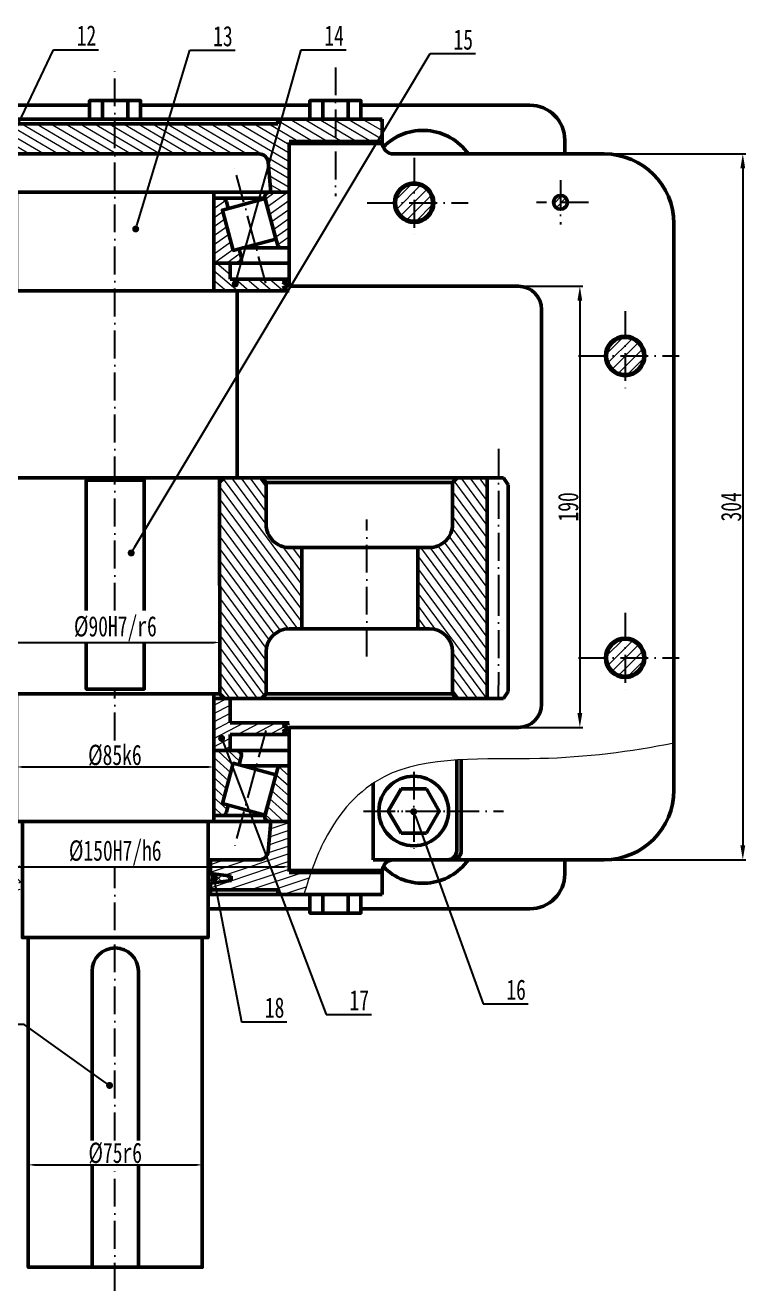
# Model space of a CAD drawing. Header units: millimetres. Extents: x -421 to 1277, y -203 to 960.
# Drawn here: x 174 to 485, y -203 to 342 of the extents above; entities that cross this region are included whole.
import ezdxf
from ezdxf import colors
from ezdxf.entities.mleader import LeaderData, LeaderLine
from ezdxf.math import Vec2, Vec3

# ---------------------------------------------------------------- set-up
doc = ezdxf.new("R2010")
doc.units = ezdxf.units.MM
doc.linetypes.add('ACAD_ISO10W100', pattern=[18, 12, -3, 0, -3])
doc.layers.add('center line', color=7, linetype='ACAD_ISO10W100')
for name, color, linetype, lineweight in [('label', 7, 'Continuous', 18), ('normal', 7, 'Continuous', 18), ('outline', 7, 'Continuous', 50), ('SOLID', 7, 'Continuous', 100)]:
    doc.layers.add(name, color=color, linetype=linetype, lineweight=lineweight)
doc.styles.get("Standard").update_dxf_attribs({"font": '', "width": 0.707})
doc.styles.get('Standard').set_extended_font_data('SimSun')
doc.dimstyles.new('ISO-25', dxfattribs={"dimtxt": 2.5, "dimasz": 2.5, "dimexe": 1.25, "dimexo": 0.625, "dimtad": 1, "dimtxsty": 'Standard', "dimcen": 2.5, "dimadec": 0, "dimazin": 0, "dimtfac": 1, "dimtmove": 0, "dimatfit": 3, "dimfxl": 1, "dimarcsym": 0})

# ---------------------------------------------------------------- blocks, each defined once
blk = doc.blocks.new('_Dot')
at = {"color": 0, "linetype": 'ByBlock', "lineweight": -2}
blk.add_line((-0.5, 0), (-1, 0), dxfattribs=at)
at = {"color": 0, "linetype": 'ByBlock', "const_width": 0.5}
blk.add_lwpolyline([(-0.25, 0, 1), (0.25, 0, 1)], format="xyb", close=True, dxfattribs=at)
blk = doc.blocks.new('*D17')
at = {"layer": 'Defpoints', "color": 0, "transparency": 16777216}
for p in [(137.96, -0.5), (287.96, -0.5), (287.96, -20.02)]:
    blk.add_point(p, dxfattribs=at)
at = {"layer": 'label', "color": 0, "lineweight": -2, "transparency": 16777216}
for p, q in [((137.96, -1.12), (137.96, -21.27)), ((287.96, -1.12), (287.96, -21.27)), ((140.46, -20.02), (285.46, -20.02))]:
    blk.add_line(p, q, dxfattribs=at)
at = {"layer": 'label', "color": 0, "transparency": 16777216}
for points in [[(140.46, -19.6), (140.46, -20.44), (137.96, -20.02)], [(285.46, -19.6), (285.46, -20.44), (287.96, -20.02)]]:
    blk.add_solid(points, dxfattribs=at)
at = {"layer": 'label', "color": 0, "transparency": 16777216, "insert": (212.96, -14.1), "char_height": 8.75, "attachment_point": 5}
blk.add_mtext('%%c150H7/h6', dxfattribs=at)
blk = doc.blocks.new('*D18')
at = {"layer": 'Defpoints', "color": 0, "transparency": 16777216}
for p in [(170.46, 30), (255.46, 30), (255.46, 22.97)]:
    blk.add_point(p, dxfattribs=at)
at = {"layer": 'label', "color": 0, "lineweight": -2, "transparency": 16777216}
for p, q in [((170.46, 29.38), (170.46, 21.72)), ((255.46, 29.38), (255.46, 21.72)), ((172.96, 22.97), (252.96, 22.97))]:
    blk.add_line(p, q, dxfattribs=at)
at = {"layer": 'label', "color": 0, "transparency": 16777216}
for points in [[(172.96, 23.38), (172.96, 22.55), (170.46, 22.97)], [(252.96, 23.38), (252.96, 22.55), (255.46, 22.97)]]:
    blk.add_solid(points, dxfattribs=at)
at = {"layer": 'label', "color": 0, "transparency": 16777216, "insert": (212.82, 27.97), "char_height": 8.75, "attachment_point": 5}
blk.add_mtext('%%c85k6', dxfattribs=at)
blk = doc.blocks.new('*D19')
at = {"layer": 'Defpoints', "color": 0, "transparency": 16777216}
for p in [(258, 76.58), (168.04, 54.51), (258, 54.59)]:
    blk.add_point(p, dxfattribs=at)
at = {"layer": 'label', "color": 0, "lineweight": -2, "transparency": 16777216}
for p, q in [((168.04, 55.13), (168.04, 77.83)), ((170.54, 76.58), (255.5, 76.58)), ((258, 55.21), (258, 77.83))]:
    blk.add_line(p, q, dxfattribs=at)
at = {"layer": 'label', "color": 0, "transparency": 16777216}
for points in [[(170.54, 77), (170.54, 76.16), (168.04, 76.58)], [(255.5, 77), (255.5, 76.16), (258, 76.58)]]:
    blk.add_solid(points, dxfattribs=at)
at = {"layer": 'label', "color": 0, "transparency": 16777216, "insert": (213.02, 82.5), "char_height": 8.75, "attachment_point": 5}
blk.add_mtext('%%c90H7/r6', dxfattribs=at)
blk = doc.blocks.new('*D28')
at = {"layer": 'Defpoints', "color": 0, "transparency": 16777216}
for p in [(250.46, -148.42), (175.46, -192.5), (250.46, -192.5)]:
    blk.add_point(p, dxfattribs=at)
at = {"layer": 'label', "color": 0, "lineweight": -2, "transparency": 16777216}
for p, q in [((175.46, -191.88), (175.46, -147.17)), ((177.96, -148.42), (247.96, -148.42)), ((250.46, -191.88), (250.46, -147.17))]:
    blk.add_line(p, q, dxfattribs=at)
at = {"layer": 'label', "color": 0, "transparency": 16777216}
for points in [[(177.96, -148), (177.96, -148.83), (175.46, -148.42)], [(247.96, -148), (247.96, -148.83), (250.46, -148.42)]]:
    blk.add_solid(points, dxfattribs=at)
at = {"layer": 'label', "color": 0, "transparency": 16777216, "insert": (212.96, -143.42), "char_height": 8.75, "attachment_point": 5}
blk.add_mtext('%%c75r6', dxfattribs=at)
blk = doc.blocks.new('*D42')
at = {"layer": 'Defpoints', "color": 0, "transparency": 16777216}
for p in [(387.1, 229.99), (386.64, 40), (413.13, 40)]:
    blk.add_point(p, dxfattribs=at)
at = {"layer": 'label', "color": 0, "lineweight": -2, "transparency": 16777216}
for p, q in [((387.73, 229.99), (414.38, 229.99)), ((413.13, 223.74), (413.13, 46.25)), ((387.26, 40), (414.38, 40))]:
    blk.add_line(p, q, dxfattribs=at)
at = {"layer": 'label', "color": 0, "transparency": 16777216}
for points in [[(412.09, 223.74), (414.17, 223.74), (413.13, 229.99)], [(412.09, 46.25), (414.17, 46.25), (413.13, 40)]]:
    blk.add_solid(points, dxfattribs=at)
at = {"layer": 'label', "color": 0, "transparency": 16777216, "insert": (408.13, 134.99), "char_height": 8.75, "attachment_point": 5, "rotation": 90}
blk.add_mtext('190', dxfattribs=at)
blk = doc.blocks.new('*D45')
at = {"layer": 'Defpoints', "color": 0, "transparency": 16777216}
for p in [(423.64, 287), (423.64, -17), (483.33, -17)]:
    blk.add_point(p, dxfattribs=at)
at = {"layer": 'label', "color": 0, "lineweight": -2, "transparency": 16777216}
for p, q in [((424.26, 287), (484.58, 287)), ((483.33, 280.75), (483.33, -10.75)), ((424.26, -17), (484.58, -17))]:
    blk.add_line(p, q, dxfattribs=at)
at = {"layer": 'label', "color": 0, "transparency": 16777216}
for points in [[(482.29, 280.75), (484.37, 280.75), (483.33, 287)], [(482.29, -10.75), (484.37, -10.75), (483.33, -17)]]:
    blk.add_solid(points, dxfattribs=at)
at = {"layer": 'label', "color": 0, "transparency": 16777216, "insert": (478.33, 135), "char_height": 8.75, "attachment_point": 5, "rotation": 90}
blk.add_mtext('304', dxfattribs=at)

msp = doc.modelspace()

# ---------------------------------------------------------------- hatches: boundary and pattern name
at = {"layer": 'label', "transparency": 33554687}
h = msp.add_hatch(dxfattribs=at)
h.set_pattern_fill('ANSI31', color=256)
h.set_pattern_definition([(45, (212.8208, 730), (-2.245064, 2.245064), [])])
h.paths.add_polyline_path([(-246.593, 12), (-246.593, 4), (-238.593, 4, 0.4142136)])
h.paths.add_polyline_path([(-238.593, 4), (-246.593, 4), (-246.593, -4, 0.4142136)])
h.paths.add_polyline_path([(-246.593, 4), (-254.593, 4, 0.4142136), (-246.593, -4)])
h.paths.add_polyline_path([(-246.593, 12, 0.0150336), (-247.074, 11.986), (-254.593, 4.028, 0.0008863), (-254.593, 4), (-246.593, 4)])
h.paths.add_polyline_path([(-247.074, 11.986, 0.3956841), (-254.593, 4.028)], flags=17)
h.paths.add_polyline_path([(-83.25, 4), (-91.25, 4), (-91.25, -4, 0.4142136)])
h.paths.add_polyline_path([(-91.25, 12), (-91.25, 4), (-83.25, 4, 0.4142136)])
h.paths.add_polyline_path([(-91.25, 12, 0.4142136), (-99.25, 4), (-91.25, 4)])
h.paths.add_polyline_path([(-91.25, 4), (-99.25, 4, 0.4142136), (-91.25, -4)])
h.paths.add_polyline_path([(91.495, 4), (83.495, 4), (83.495, -4, 0.4142136)])
h.paths.add_polyline_path([(83.495, 12), (83.495, 4), (91.495, 4, 0.4142136)])
h.paths.add_polyline_path([(83.495, 12, 0.4142136), (75.495, 4), (83.495, 4)])
h.paths.add_polyline_path([(83.495, 4), (75.495, 4, 0.4142136), (83.495, -4)])
h.paths.add_polyline_path([(440.64, 70), (432.64, 70), (432.64, 62, 0.4142136)])
h.paths.add_polyline_path([(432.64, 78), (432.64, 70), (440.64, 70, 0.4142136)])
h.paths.add_polyline_path([(432.64, 78, 0.4142136), (424.64, 70), (432.64, 70)])
h.paths.add_polyline_path([(432.64, 70), (424.64, 70, 0.4142136), (432.64, 62)])
h.paths.add_polyline_path([(432.64, 208), (432.64, 200), (440.64, 200, 0.4142136)])
h.paths.add_polyline_path([(440.64, 200), (432.64, 200), (432.64, 192, 0.4142136)])
h.paths.add_polyline_path([(432.64, 200), (424.64, 200, 0.4142136), (432.64, 192)])
h.paths.add_polyline_path([(432.64, 208, 0.4142136), (424.64, 200), (432.64, 200)])
h.paths.add_polyline_path([(349.701, 266), (341.701, 266), (341.701, 258, 0.4142136)])
h.paths.add_polyline_path([(341.701, 274), (341.701, 266), (349.701, 266, 0.4142136)])
h.paths.add_polyline_path([(341.701, 274, 0.4142136), (333.701, 266), (341.701, 266)])
h.paths.add_polyline_path([(341.701, 266), (333.701, 266, 0.4142136), (341.701, 258)])
h.paths.add_polyline_path([(91.495, 266), (83.495, 266), (83.495, 258, 0.4142136)])
h.paths.add_polyline_path([(83.495, 274), (83.495, 266), (91.495, 266, 0.4142136)])
h.paths.add_polyline_path([(83.495, 274, 0.4142136), (75.495, 266), (83.495, 266)])
h.paths.add_polyline_path([(83.495, 266), (75.495, 266, 0.4142136), (83.495, 258)])
h.paths.add_polyline_path([(-83.25, 266), (-91.25, 266), (-91.25, 258, 0.4142136)])
h.paths.add_polyline_path([(-91.25, 274), (-91.25, 266), (-83.25, 266, 0.4142136)])
h.paths.add_polyline_path([(-91.25, 274, 0.4142136), (-99.25, 266), (-91.25, 266)])
h.paths.add_polyline_path([(-91.25, 266), (-99.25, 266, 0.4142136), (-91.25, 258)])
h.paths.add_polyline_path([(-238.593, 266), (-246.593, 266), (-246.593, 258, 0.4142136)])
h.paths.add_polyline_path([(-246.593, 274), (-246.593, 266), (-238.593, 266, 0.4142136)])
h.paths.add_polyline_path([(-246.593, 274, 0.4142136), (-254.593, 266), (-246.593, 266)])
h.paths.add_polyline_path([(-246.593, 266), (-254.593, 266, 0.4142136), (-246.593, 258)])
h.paths.add_polyline_path([(-305.361, 200), (-313.361, 200), (-313.361, 192, 0.4142136)])
h.paths.add_polyline_path([(-313.361, 208), (-313.361, 200), (-305.361, 200, 0.4142136)])
h.paths.add_polyline_path([(-313.361, 208, 0.4142136), (-321.361, 200), (-313.361, 200)])
h.paths.add_polyline_path([(-313.361, 200), (-321.361, 200, 0.4142136), (-313.361, 192)])
h.paths.add_polyline_path([(-305.361, 70), (-313.361, 70), (-313.361, 62, 0.4142136)])
h.paths.add_polyline_path([(-313.361, 78), (-313.361, 70), (-305.361, 70, 0.4142136)])
h.paths.add_polyline_path([(-313.361, 78, 0.4142136), (-321.361, 70), (-313.361, 70)])
h.paths.add_polyline_path([(-313.361, 70), (-321.361, 70, 0.4142136), (-313.361, 62)])
h = msp.add_hatch(dxfattribs=at)
h.set_pattern_fill('ANSI31', color=256, scale=0.63)
h.set_pattern_definition([(45, (212.8208, 730), (-1.4143903, 1.4143903), [])])
h.paths.add_polyline_path([(404.794, 269.162), (404.794, 266.162), (407.794, 266.162, 0.4142136)])
h.paths.add_polyline_path([(404.794, 266.162), (401.794, 266.162, 0.4142136), (404.794, 263.162)])
h.paths.add_polyline_path([(407.794, 266.162), (404.794, 266.162), (404.794, 263.162, 0.4142136)])
h.paths.add_polyline_path([(404.794, 269.162, 0.4142136), (401.794, 266.162), (404.794, 266.162)])
h.paths.add_polyline_path([(-282.794, 3.838), (-285.794, 3.838), (-285.794, 0.838, 0.4142136)])
h.paths.add_polyline_path([(-285.794, 6.838, 0.4142136), (-288.794, 3.838), (-285.794, 3.838)])
h.paths.add_polyline_path([(-285.794, 6.838), (-285.794, 3.838), (-282.794, 3.838, 0.4142136)])
h.paths.add_polyline_path([(-285.794, 3.838), (-288.794, 3.838, 0.4142136), (-285.794, 0.838)])
at = {"layer": 'normal', "transparency": 33554687}
h = msp.add_hatch(dxfattribs=at)
h.set_pattern_fill('ANSI31', color=256, angle=190)
h.set_pattern_definition([(329.5116, (11.2814, 1021.42), (1.61088, 2.735999), [])])
h.paths.add_polyline_path([(142.96, 300), (142.96, 302), (97.96, 302), (97.96, 292), (137.96, 292), (137.96, 270.5), (145.96, 270.5), (147.094, 283.397, -0.3889743), (151.081, 287.047), (212.821, 287), (212.821, 300)])
h.paths.add_polyline_path([(212.821, 300), (212.821, 287), (212.96, 287), (274.838, 287.047, -0.3889743), (278.826, 283.397), (279.96, 270.5), (287.96, 270.5), (287.96, 292), (327.96, 292), (327.96, 302), (282.823, 302), (282.96, 300)])
h = msp.add_hatch(dxfattribs=at)
h.set_pattern_fill('ANSI38', color=256, angle=88)
h.set_pattern_definition([(133, (-334.5, 135), (-2.322048, -2.165345), []), (223, (-334.5, 135), (-2.478751, -6.652738), [7.9375, -4.7625])])
h.paths.add_polyline_path([(-194.861, 293.75), (-194.861, 295.75), (-200.861, 295.12), (-200.861, 290.35), (-194.861, 289.75)])
h.paths.add_polyline_path([(-148.861, 295.12), (-154.861, 295.75), (-154.861, 289.75), (-148.861, 290.35)])
h.paths.add_polyline_path([(172.96, -22.772), (162.96, -24), (162.96, -26), (172.96, -27.228)])
h.paths.add_polyline_path([(262.96, -24), (252.96, -22.772), (252.96, -27.228), (262.96, -26)])
h = msp.add_hatch(dxfattribs=at)
h.set_pattern_fill('ANSI31', color=256, angle=256)
h.set_pattern_definition([(35.5116, (11.2814, 1021.42), (-1.844255, 2.584443), [])])
h.paths.add_polyline_path([(255.182, 268), (258.9, 268, -0.3394543), (260.832, 266.518), (261.64, 263.5), (259.149, 262.833), (263.808, 245.446), (266.299, 246.114), (267.262, 242.518, -0.4931454), (265.331, 240), (255.182, 240)])
h.paths.add_polyline_path([(277.439, 267.982, -0.5429438), (279.684, 270.475), (279.682, 270.5), (287.682, 270.5), (287.682, 246.5), (284.73, 246.5, -0.3394543), (282.798, 247.982)])
h = msp.add_hatch(dxfattribs=at)
h.set_pattern_fill('ANSI31', color=256, angle=180)
h.set_pattern_definition([(319.5116, (11.2814, 1021.42), (2.061509, 2.414706), [])])
h.paths.add_polyline_path([(163.46, 233), (137.96, 233), (140.96, 231.75), (137.96, 230.5), (140.96, 229.25), (137.96, 228), (170.46, 228), (170.46, 240), (163.46, 240)])
h.paths.add_polyline_path([(262.46, 233), (262.46, 240), (255.46, 240), (255.46, 228), (287.959, 228), (284.96, 229.25), (287.96, 230.5), (284.96, 231.75), (287.96, 233)])
h = msp.add_hatch(dxfattribs=at)
h.set_pattern_fill('ANSI31', color=256, angle=167)
h.set_pattern_definition([(306.5116, (11.2814, 1021.42), (2.551863, 1.889079), [])])
h.paths.add_polyline_path([(132.615, 100), (132.615, 82.5), (137.96, 82.5, -0.4142136), (147.96, 72.5), (147.96, 54.499), (149.959, 52.5), (165.96, 52.5), (167.96, 54.5), (167.96, 100)])
h.paths.add_polyline_path([(147.96, 135), (147.96, 127.5, -0.414216), (137.96, 117.5), (132.615, 117.5), (132.615, 100), (167.96, 100), (167.96, 135)])
h.paths.add_polyline_path([(149.96, 147.5), (147.96, 145.5), (147.96, 135), (167.96, 135), (167.96, 145.5), (165.96, 147.5)])
h.paths.add_polyline_path([(67.615, 127.5), (67.615, 135), (52.704, 135), (52.704, 100), (82.615, 100), (82.615, 117.5), (77.615, 117.5, -0.4142136)])
h.paths.add_polyline_path([(52.704, 147.5), (52.704, 135), (67.615, 135), (67.615, 145.5), (65.615, 147.5)])
h.paths.add_polyline_path([(52.704, 100), (52.704, 52.5), (65.614, 52.5), (67.614, 54.5), (67.614, 72.5, -0.4142136), (77.614, 82.5), (82.615, 82.5), (82.615, 100)])
h.paths.add_polyline_path([(257.961, 100), (258.002, 54.458), (259.96, 52.5), (262.46, 52.5), (275.961, 52.5), (277.96, 54.499), (277.96, 72.5, -0.4142136), (287.96, 82.5), (293.305, 82.5), (293.305, 100)])
h.paths.add_polyline_path([(257.929, 135), (257.961, 100), (293.305, 100), (293.305, 117.5), (287.96, 117.5, -0.414216), (277.96, 127.5), (277.96, 135)])
h.paths.add_polyline_path([(259.96, 147.5), (257.92, 145.5), (257.929, 135), (277.96, 135), (277.96, 145.5), (275.96, 147.5)])
h.paths.add_polyline_path([(358.305, 135), (358.305, 127.5, -0.4142136), (348.305, 117.5), (343.305, 117.5), (343.305, 100), (373.216, 100), (373.216, 135)])
h.paths.add_polyline_path([(360.304, 147.5), (358.305, 145.5), (358.305, 135), (373.216, 135), (373.216, 147.5)])
h.paths.add_polyline_path([(343.305, 100), (343.305, 82.5), (348.305, 82.5, -0.4142136), (358.305, 72.5), (358.305, 54.5), (360.305, 52.5), (373.216, 52.5), (373.216, 100)])
h = msp.add_hatch(dxfattribs=at)
h.set_pattern_fill('ANSI31', color=256, angle=248)
h.set_pattern_definition([(27.5116, (11.2814, 1021.42), (-1.466622, 2.815962), [])])
h.paths.add_polyline_path([(262.46, 37), (287.959, 37), (284.96, 38.25), (287.96, 39.5), (284.96, 40.75), (287.96, 42), (262.46, 42), (262.46, 52.5), (255.46, 52.5), (255.46, 30), (262.46, 30)])
h.paths.add_polyline_path([(163.46, 37), (163.46, 30), (170.46, 30), (170.46, 52.5), (165.46, 52.5), (163.46, 52.5), (163.46, 42), (137.96, 42), (140.96, 40.75), (137.96, 39.5), (140.96, 38.25), (137.96, 37)])
h = msp.add_hatch(dxfattribs=at)
h.set_pattern_fill('ANSI31', color=256, angle=178)
h.set_pattern_definition([(317.5116, (11.2814, 1021.42), (2.144525, 2.34129), [])])
h.paths.add_polyline_path([(287.682, 23.5), (287.682, -0.5), (279.682, -0.5), (279.371, -0.5, -0.5311344), (277.515, 2.246), (277.501, 2.25), (282.16, 19.636), (282.798, 22.018, -0.3394543), (284.73, 23.5)])
h.paths.add_polyline_path([(260.182, 30), (265.331, 30, -0.4931454), (267.262, 27.482), (266.299, 23.886), (263.808, 24.554), (259.149, 7.167), (261.64, 6.5), (260.832, 3.482, -0.3394543), (258.9, 2), (255.182, 2), (255.182, 30)])
h = msp.add_hatch(dxfattribs=at)
h.set_pattern_fill('ANSI31', color=256, angle=239)
h.set_pattern_definition([(18.5116, (11.2814, 1021.42), (-1.008052, 3.010724), [])])
h.paths.add_polyline_path([(171.941, -30), (171.913, -27.099), (162.96, -26), (162.96, -24), (171.943, -22.897), (171.931, -17.002), (151.042, -17.042, -0.3858701), (147.054, -13.44), (145.76, -0.5), (137.96, -0.5), (137.96, -22), (97.96, -22), (97.96, -32), (142.96, -32), (142.96, -30)])
edge = h.paths.add_edge_path()
edge.add_line((294.21, -32), (294.818, -30.005))
edge.add_line((294.818, -30.005), (295.442, -28.008))
edge.add_line((295.442, -28.008), (296.082, -26.008))
edge.add_line((296.082, -26.008), (296.739, -24.005))
edge.add_line((296.739, -24.005), (297.414, -22))
edge.add_line((297.414, -22), (287.96, -22))
edge.add_line((287.96, -22), (287.96, -0.5))
edge.add_line((287.96, -0.5), (279.96, -0.5))
edge.add_line((279.96, -0.5), (278.826, -13.393))
edge.add_arc((274.842, -13.042), 4, 269.88896, 354.97576, ccw=False)
edge.add_line((274.834, -17.042), (253.989, -17.002))
edge.add_line((253.989, -17.002), (253.977, -22.897))
edge.add_line((253.977, -22.897), (262.96, -24))
edge.add_line((262.96, -24), (262.96, -26))
edge.add_line((262.96, -26), (254.007, -27.099))
edge.add_line((254.007, -27.099), (253.979, -30))
edge.add_line((253.979, -30), (282.96, -30))
edge.add_line((282.96, -30), (282.96, -32))
edge.add_line((282.96, -32), (294.21, -32))

# ---------------------------------------------------------------- linework, layer by layer
at = {"layer": 'center line'}
for p, q in [((212.821, 90.348), (212.821, 323.666)), ((307.821, 324.255), (307.821, 268.828)), ((341.701, 285.334), (341.701, 251.567)), ((277.845, 231.284), (264.083, 282.178)), ((404.794, 275.704), (404.794, 256.601)), ((321.562, 266), (364.954, 266)), ((416.846, 266.162), (394.382, 266.162)), ((432.64, 219.334), (432.64, 185.567)), ((412.501, 200), (455.892, 200)), ((378.077, 160), (378.077, 100)), ((321.338, 70.503), (321.338, 129.497)), ((432.64, 89.334), (432.64, 55.567)), ((412.501, 70), (455.892, 70)), ((212.821, 34.372), (212.821, 56.507)), ((277.845, 38.716), (264.083, -12.178)), ((341.562, 20.884), (341.562, -12.884)), ((319.866, 4), (363.258, 4)), ((321.562, 4), (380.298, 4)), ((212.821, -137.872), (212.821, -20.265)), ((212.821, -202.607), (212.821, -148.418))]:
    msp.add_line(p, q, dxfattribs=at)
msp.add_lwpolyline([(378.077, 100), (377.987, 52.5)], dxfattribs=at)
at = {"layer": 'normal'}
msp.add_open_spline([(453.638, 33.212), (434.981, 29.479), (392.952, 24.112), (332.562, 29.564), (303.958, -2.626), (296.651, -23.896), (294.21, -32)], degree=3, knots=[27.8520646, 27.8520646, 27.8520646, 27.8520646, 85.8185114, 155.0491738, 195.8599469, 221.2641824, 221.2641824, 221.2641824, 221.2641824], dxfattribs=at)
at = {"layer": 'outline'}
for p, q in [((129.069, 308), (201.921, 308)), ((223.861, 308), (296.851, 308)), ((318.791, 308), (391.64, 308)), ((142.96, 302), (282.823, 301.964)), ((142.96, 300), (282.96, 300)), ((327.96, 302), (282.823, 302)), ((282.96, 300), (282.823, 302)), ((327.96, 292), (327.96, 302)), ((322.96, 295), (322.96, 295)), ((287.96, 292), (327.96, 292)), ((406.64, 293), (406.64, 287)), ((151.081, 287.047), (212.96, 287)), ((274.838, 287.047), (212.96, 287)), ((332.96, 287), (423.638, 287)), ((279.96, 270.5), (278.826, 283.397)), ((277.434, 268), (255.182, 268)), ((287.96, 270.5), (255.46, 270.5)), ((282.798, 247.982), (277.434, 268)), ((287.96, 240), (287.96, 270.5)), ((261.64, 263.5), (260.832, 266.518)), ((453.638, 13), (453.638, 257)), ((267.262, 242.518), (266.299, 246.114)), ((287.682, 246.5), (267.741, 246.5)), ((255.46, 240), (287.96, 240)), ((262.46, 233), (262.46, 240)), ((287.96, 230), (287.96, 235)), ((287.96, 233), (262.46, 233)), ((287.96, 233), (284.96, 231.75)), ((284.96, 231.75), (287.96, 230.5)), ((287.96, 230.5), (284.96, 229.25)), ((284.96, 229.25), (287.959, 228)), ((255.46, 228), (287.96, 228)), ((257.92, 145.5), (259.96, 147.5)), ((380.216, 147.5), (259.96, 147.5)), ((277.96, 145.5), (275.96, 147.5)), ((358.305, 147.5), (358.305, 147.5)), ((358.305, 145.5), (360.305, 147.5)), ((373.216, 147.5), (373.216, 52.5)), ((380.216, 147.5), (382.216, 144.5)), ((277.96, 145.5), (277.96, 127.5)), ((277.96, 145.5), (358.305, 145.5)), ((358.305, 145.5), (358.305, 127.5)), ((382.216, 144.5), (382.216, 55.5)), ((287.96, 117.5), (348.305, 117.5)), ((293.305, 117.5), (293.305, 82.5)), ((343.305, 117.5), (343.305, 82.5)), ((287.96, 82.5), (348.305, 82.5)), ((277.96, 72.5), (277.96, 54.499)), ((358.305, 72.5), (358.305, 54.5)), ((380.216, 52.5), (382.216, 55.5)), ((262.46, 52.5), (255.46, 52.5)), ((259.96, 52.5), (257.96, 54.5)), ((262.46, 42), (262.46, 52.5)), ((277.96, 54.5), (275.96, 52.5)), ((277.96, 54.5), (358.305, 54.5)), ((358.305, 54.5), (360.305, 52.5)), ((287.96, 42), (262.46, 42)), ((287.96, 42), (284.96, 40.75)), ((284.96, 40.75), (287.96, 39.5)), ((287.96, 39.5), (284.96, 38.25)), ((284.96, 38.25), (287.959, 37)), ((287.96, 35), (287.96, 40)), ((262.46, 30), (262.46, 37)), ((262.46, 37), (287.96, 37)), ((287.96, 30), (255.46, 30)), ((255.46, 30), (287.96, 30)), ((267.262, 27.482), (266.299, 23.886)), ((287.96, -0.5), (287.96, 30)), ((287.682, 23.5), (267.741, 23.5)), ((282.798, 22.018), (277.434, 2)), ((360.061, 25.98), (360.061, -13)), ((362.061, -13), (362.061, 26.094)), ((324.064, 15.924), (324.064, -17)), ((336.077, 13.5), (330.593, 4)), ((347.047, 13.5), (336.077, 13.5)), ((352.532, 4), (347.047, 13.5)), ((261.64, 6.5), (260.832, 3.482)), ((277.434, 2), (255.182, 2)), ((330.593, 4), (336.077, -5.5)), ((347.047, -5.5), (352.532, 4)), ((255.46, -0.5), (287.96, -0.5)), ((279.96, -0.5), (278.826, -13.393)), ((336.077, -5.5), (347.047, -5.5)), ((274.834, -17.042), (252.96, -17)), ((253.977, -22.897), (253.989, -17.004)), ((324.064, -17), (423.638, -17)), ((406.64, -23.138), (406.64, -17.138)), ((262.96, -24), (252.96, -22.772)), ((262.96, -26), (252.96, -27.228)), ((253.96, -32), (254.007, -27.099)), ((262.96, -26), (262.96, -24)), ((287.96, -22), (327.96, -22)), ((327.96, -22), (327.96, -32)), ((327.96, -32), (252.96, -32)), ((252.96, -38.138), (296.851, -38.138)), ((318.791, -38.138), (391.64, -38.138))]:
    msp.add_line(p, q, dxfattribs=at)
at = {"layer": 'outline', "extrusion": (0, 0, -1)}
for p, q in [((287.96, 292), (287.96, 230)), ((287.96, 230), (386.64, 230)), ((396.64, 220), (396.64, 50)), ((386.64, 40), (287.96, 40)), ((287.96, 40), (287.96, -22))]:
    msp.add_line(p, q, dxfattribs=at)
at = {"layer": 'outline'}
for points in [[(201.921, 301.982), (223.861, 301.982), (223.861, 309.982), (201.921, 309.982)], [(207.406, 301.982), (218.376, 301.982), (218.376, 309.982), (207.406, 309.982)], [(296.851, 302), (318.791, 302), (318.791, 310), (296.851, 310)], [(302.336, 302), (313.306, 302), (313.306, 310), (302.336, 310)], [(282.16, 250.364), (277.501, 267.75), (259.149, 262.833), (263.808, 245.446)], [(160.46, 147.5), (265.46, 147.5), (265.46, 228), (160.46, 228)], [(167.96, 147.5), (257.918, 147.5), (258.002, 54.507), (168.044, 54.507)], [(282.16, 19.636), (277.501, 2.25), (259.149, 7.167), (263.808, 24.554)], [(172.96, -0.5), (252.96, -0.5), (252.96, -50.5), (172.96, -50.5)], [(296.851, -32), (318.791, -32), (318.791, -40), (296.851, -40)], [(302.336, -32), (313.306, -32), (313.306, -40), (302.336, -40)], [(175.46, -50.5), (250.46, -50.5), (250.46, -192.5), (175.46, -192.5)]]:
    msp.add_lwpolyline(points, close=True, dxfattribs=at)
for points in [[(255.46, 228), (255.46, 270.5), (170.46, 270.5), (170.46, 228)], [(255.46, 147.5), (255.46, 147.5)], [(225.46, 90.348), (225.46, 146.507), (200.46, 146.507), (200.46, 90.348)], [(382.216, 144.5), (382.216, 55.5)], [(200.46, 76.277), (200.46, 56.507), (225.46, 56.507), (225.46, 76.277)], [(170.46, 54.507), (170.46, -0.5), (255.46, -0.5), (255.46, 54.507)], [(380.216, 52.5), (262.46, 52.5)], [(282.96, -32), (282.96, -30), (253.979, -30)], [(202.96, -65), (202.96, -65), (202.96, -137.872)], [(222.96, -137.872), (222.96, -65)], [(202.96, -148.418), (202.96, -192.5), (222.96, -192.5), (222.96, -148.418)]]:
    msp.add_lwpolyline(points, dxfattribs=at)
for centre, radius in [((341.701, 266), 8.5), ((341.701, 266), 8), ((404.794, 266.162), 3), ((432.64, 200), 8.5), ((432.64, 200), 8), ((432.64, 70), 8.5), ((432.64, 70), 8), ((341.562, 4), 15)]:
    msp.add_circle(centre, radius, dxfattribs=at)
for centre, radius, start, end in [((391.64, 293), 15, 0, 90), ((345.5, 273.138), 24, 35.28174, 135.47009), ((332.96, 292), 5, 180, 270), ((274.841, 283.047), 4, 5.02424, 90.04327), ((423.638, 257), 30, 0, 90), ((258.9, 266), 2, 15, 90), ((279.371, 268.5), 2, 90, 195), ((284.73, 248.5), 2, 195, 270), ((265.331, 242), 2, 270, 15), ((386.64, 220), 10, 0, 90), ((287.96, 127.5), 10, 180, 270.00048), ((348.305, 127.5), 10, 270.00048, 0.00048), ((287.96, 72.5), 10, 90, 180), ((348.305, 72.5), 10, 0, 90), ((386.64, 50), 10, 270, 0), ((265.331, 28), 2, 345, 90), ((284.73, 21.5), 2, 90, 165), ((423.638, 13), 30, 270, 0), ((258.9, 4), 2, 270, 345), ((279.371, 1.5), 2, 165, 270), ((274.842, -13.042), 4, 269.88896, 354.97576), ((356.061, -13), 4, 270, 0), ((358.061, -13), 4, 270, 0), ((332.96, -22), 5, 90, 180), ((345.5, -3.138), 24, 224.52991, 324.71826), ((391.64, -23.138), 15, 270, 0), ((212.96, -65), 10, 0, 180)]:
    msp.add_arc(centre, radius, start, end, dxfattribs=at)
at = {"layer": 'SOLID'}
for p, q in [((287.96, 292), (327.96, 292)), ((287.96, -22), (327.96, -22))]:
    msp.add_line(p, q, dxfattribs=at)

# ---------------------------------------------------------------- dimensions: what is measured, and where the dimension line sits
at = {"layer": 'label'}
dim = msp.add_linear_dim(base=(483.328, -17), p1=(423.638, 287), p2=(423.638, -17), angle=90, dimstyle='ISO-25', override={"dimtxt": 8.75, "dimasz": 6.25, "dimdsep": 46, "dimldrblk": 'Dot'}, dxfattribs=at)
dim.commit()
dim.dimension.update_dxf_attribs({"geometry": '*D45', "text_midpoint": (478.328, 135)})
dim = msp.add_linear_dim(base=(413.133, 40), p1=(387.104, 229.989), p2=(386.64, 40), angle=90, text='190', dimstyle='ISO-25', override={"dimtxt": 8.75, "dimasz": 6.25, "dimdsep": 46, "dimldrblk": 'Dot'}, dxfattribs=at)
dim.commit()
dim.dimension.update_dxf_attribs({"geometry": '*D42', "text_midpoint": (413.133, 134.995), "dimtype": 160})
for base, p1, p2, text, override, picture, middle in [((258.002, 76.581), (168.044, 54.507), (258.002, 54.588), '%%c90H7/r6', {"dimtxt": 8.75, "dimdsep": 46, "dimldrblk": 'Dot'}, '*D19', (213.023, 82.504)), ((287.96, -20.021), (137.96, -0.5), (287.96, -0.5), '%%c150H7/h6', {"dimtxt": 8.75, "dimgap": 0.625, "dimtol": 0, "dimlim": 0, "dimtp": 0.01, "dimtm": 0.01, "dimldrblk": 'Dot'}, '*D17', (212.96, -14.098)), ((250.46, -148.418), (175.46, -192.5), (250.46, -192.5), '%%c75r6', {"dimtxt": 8.75, "dimdsep": 46, "dimldrblk": 'Dot'}, '*D28', (212.96, -143.418))]:
    dim = msp.add_linear_dim(base=base, p1=p1, p2=p2, text=text, dimstyle='ISO-25', override=override, dxfattribs=at)
    dim.commit()
    dim.dimension.update_dxf_attribs({"geometry": picture, "text_midpoint": middle})
dim = msp.add_linear_dim(base=(255.46, 22.966), p1=(170.46, 30), p2=(255.46, 30), text='%%c85k6', dimstyle='ISO-25', override={"dimtxt": 8.75, "dimdsep": 46, "dimldrblk": 'Dot'}, dxfattribs=at)
dim.commit()
dim.dimension.update_dxf_attribs({"geometry": '*D18', "text_midpoint": (212.821, 22.966), "dimtype": 160})

# ---------------------------------------------------------------- leaders
ml = msp.add_multileader_mtext('Standard', dxfattribs=at)
ml.set_content('12', color=256)
ml.set_leader_properties()
ml.set_arrow_properties(name='DOT')
ml.build(insert=Vec2(0, 0))
ml.multileader.update_dxf_attribs({"text_left_attachment_type": 6, "text_right_attachment_type": 6, "arrow_head_size": 3})
ctx = ml.context
ctx.base_point, ctx.char_height, ctx.arrow_head_size, ctx.plane_origin = Vec3(194.343, 331.91), 8.75, 3, Vec3(150.372, 256.299)
ctx.left_attachment, ctx.right_attachment = 6, 6
notes = []
notes.append((ctx, [(0, (1, 1, 0), (186.343, 331.91), (1, 0), 8, [(0, [(150.372, 256.299)], 0, [])])]))
ctx.mtext.insert, ctx.mtext.flow_direction = Vec3(196.343, 342.41), 5
ml = msp.add_multileader_mtext('Standard', dxfattribs=at)
ml.set_content('15', color=256)
ml.set_leader_properties()
ml.set_arrow_properties(name='DOT')
ml.build(insert=Vec2(0, 0))
ml.multileader.update_dxf_attribs({"text_left_attachment_type": 6, "text_right_attachment_type": 6, "arrow_head_size": 3})
ctx = ml.context
ctx.base_point, ctx.char_height, ctx.arrow_head_size, ctx.plane_origin = Vec3(356.684, 330.196), 8.75, 3, Vec3(219.837, 115.139)
ctx.left_attachment, ctx.right_attachment = 6, 6
notes.append((ctx, [(0, (1, 1, 0), (348.684, 330.196), (1, 0), 8, [(0, [(219.837, 115.139)], 0, [])])]))
ctx.mtext.insert, ctx.mtext.flow_direction = Vec3(358.684, 340.696), 5
ml = msp.add_multileader_mtext('Standard', dxfattribs=at)
ml.set_content('13', color=256)
ml.set_leader_properties()
ml.set_arrow_properties(name='DOT')
ml.build(insert=Vec2(0, 0))
ml.multileader.update_dxf_attribs({"text_left_attachment_type": 6, "text_right_attachment_type": 6, "arrow_head_size": 3})
ctx = ml.context
ctx.base_point, ctx.char_height, ctx.arrow_head_size, ctx.plane_origin = Vec3(253.13, 331.642), 8.75, 3, Vec3(221.776, 254.69)
ctx.left_attachment, ctx.right_attachment = 6, 6
notes.append((ctx, [(0, (1, 1, 0), (245.13, 331.642), (1, 0), 8, [(0, [(221.776, 254.69)], 0, [])])]))
ctx.mtext.insert, ctx.mtext.flow_direction = Vec3(255.13, 342.142), 5
ml = msp.add_multileader_mtext('Standard', dxfattribs=at)
ml.set_content('14', color=256)
ml.set_leader_properties()
ml.set_arrow_properties(name='DOT')
ml.build(insert=Vec2(0, 0))
ml.multileader.update_dxf_attribs({"text_left_attachment_type": 6, "text_right_attachment_type": 6, "arrow_head_size": 3})
ctx = ml.context
ctx.base_point, ctx.char_height, ctx.arrow_head_size, ctx.plane_origin = Vec3(301.035, 331.893), 8.75, 3, Vec3(264.672, 231.06)
ctx.left_attachment, ctx.right_attachment = 6, 6
notes.append((ctx, [(0, (1, 1, 0), (293.035, 331.893), (1, 0), 8, [(0, [(264.672, 231.06)], 0, [])])]))
ctx.mtext.insert, ctx.mtext.flow_direction = Vec3(303.035, 342.393), 5
ml = msp.add_multileader_mtext('Standard', dxfattribs=at)
ml.set_content('17', color=256)
ml.set_leader_properties()
ml.set_arrow_properties(name='DOT')
ml.build(insert=Vec2(0, 0))
ml.multileader.update_dxf_attribs({"text_left_attachment_type": 6, "text_right_attachment_type": 6, "arrow_head_size": 3})
ctx = ml.context
ctx.base_point, ctx.char_height, ctx.arrow_head_size, ctx.plane_origin = Vec3(311.885, -83.636), 8.75, 3, Vec3(258.79, 35.279)
ctx.left_attachment, ctx.right_attachment = 6, 6
notes.append((ctx, [(0, (1, 1, 0), (303.885, -83.636), (1, 0), 8, [(0, [(258.79, 35.279)], 0, [])])]))
ctx.mtext.insert, ctx.mtext.flow_direction = Vec3(313.885, -73.136), 5
ml = msp.add_multileader_mtext('Standard', dxfattribs=at)
ml.set_content('16', color=256)
ml.set_leader_properties()
ml.set_arrow_properties(name='DOT')
ml.build(insert=Vec2(0, 0))
ml.multileader.update_dxf_attribs({"text_left_attachment_type": 6, "text_right_attachment_type": 6, "arrow_head_size": 3})
ctx = ml.context
ctx.base_point, ctx.char_height, ctx.arrow_head_size, ctx.plane_origin = Vec3(379.462, -79.063), 8.75, 3, Vec3(341.532, 3.69)
ctx.left_attachment, ctx.right_attachment = 6, 6
notes.append((ctx, [(0, (1, 1, 0), (371.462, -79.063), (1, 0), 8, [(0, [(341.532, 3.69)], 0, [])])]))
ctx.mtext.insert, ctx.mtext.flow_direction = Vec3(381.462, -68.563), 5
ml = msp.add_multileader_mtext('Standard', dxfattribs=at)
ml.set_content('18', color=256)
ml.set_leader_properties()
ml.set_arrow_properties(name='DOT')
ml.build(insert=Vec2(0, 0))
ml.multileader.update_dxf_attribs({"text_left_attachment_type": 6, "text_right_attachment_type": 6, "arrow_head_size": 3})
ctx = ml.context
ctx.base_point, ctx.char_height, ctx.arrow_head_size, ctx.plane_origin = Vec3(275.401, -86.776), 8.75, 3, Vec3(255.453, -24.865)
ctx.left_attachment, ctx.right_attachment = 6, 6
notes.append((ctx, [(0, (1, 1, 0), (267.401, -86.776), (1, 0), 8, [(0, [(255.453, -24.865)], 0, [])])]))
ctx.mtext.insert, ctx.mtext.flow_direction = Vec3(277.401, -76.276), 5
ml = msp.add_multileader_mtext('Standard', dxfattribs=at)
ml.set_content('19', color=256)
ml.set_leader_properties()
ml.set_arrow_properties(name='DOT')
ml.build(insert=Vec2(0, 0))
ml.multileader.update_dxf_attribs({"text_left_attachment_type": 6, "text_right_attachment_type": 6, "arrow_head_size": 3})
ctx = ml.context
ctx.base_point, ctx.char_height, ctx.arrow_head_size, ctx.plane_origin = Vec3(151.361, -87.973), 8.75, 3, Vec3(117.521, -15.648)
ctx.left_attachment, ctx.right_attachment, ctx.text_align_type = 6, 6, 2
notes.append((ctx, [(1, (1, 1, 0), (173.715, -87.973), (-1, 0), 8, [(0, [(210.521, -114.208)], 0, [])])]))
ctx.mtext.insert, ctx.mtext.alignment, ctx.mtext.flow_direction = Vec3(163.715, -77.473), 3, 5
for ctx, leaders in notes:
    for number, flags, end, landing, length, lines in leaders:
        leader = LeaderData()
        leader.index, (leader.has_last_leader_line, leader.has_dogleg_vector, leader.attachment_direction) = number, flags
        leader.last_leader_point, leader.dogleg_vector, leader.dogleg_length = Vec3(end), Vec3(landing), length
        for number, points, colour, breaks in lines:
            line = LeaderLine()
            line.index, line.vertices, line.color, line.breaks = number, Vec3.list(points), colors.encode_raw_color(colour), breaks
            leader.lines.append(line)
        ctx.leaders.append(leader)

doc.saveas('drawing.dxf')
